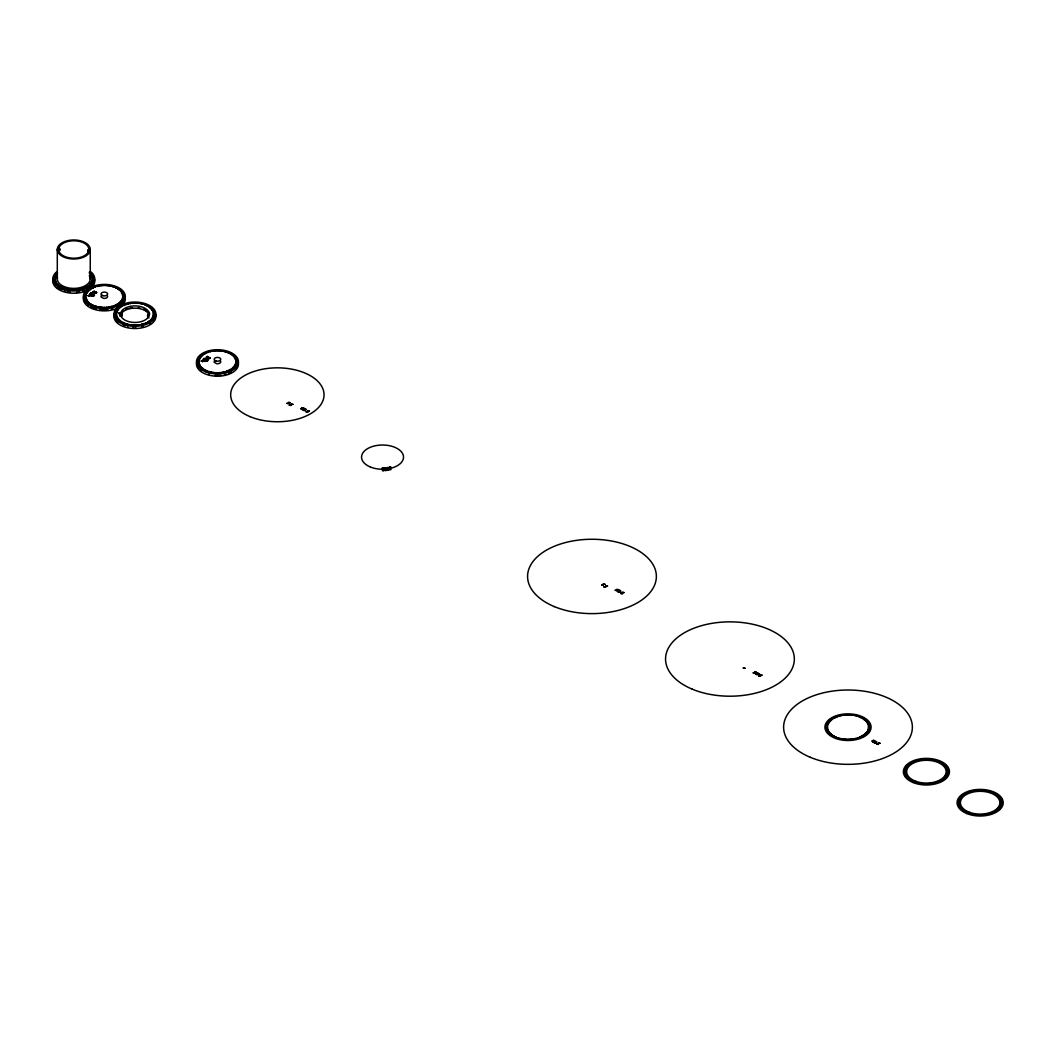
<?xml version="1.0" encoding="UTF-8"?>
<svg xmlns="http://www.w3.org/2000/svg" width="1056" height="1056" viewBox="0 0 1056 1056"><rect width="100%" height="100%" fill="white"/><g stroke="black" fill="none" stroke-linecap="round" stroke-linejoin="round"><path stroke-width="1.5" d="M94.406 292.156L92.915 291.865L94.156 292.67M207.504 357.113L206.29 357.271M89.549 296.393L89.654 295.178C85.734 295.522 91.938 297.04 88.202 295.588M120.133 314.054L120.239 312.84C116.318 313.183 122.536 314.701 118.787 313.249M202.673 361.706L202.778 360.492C198.858 360.835 205.062 362.353 201.326 360.901M92.228 294.782L91.991 293.489L92.941 294.571L90.116 294.07M64.218 290.875L64.904 291.482M58.846 248.16L58.674 251.222L59.888 249.863L58.846 248.16A15.114 8.725 0 0 1 75.187 240.808A15.114 8.725 0 0 1 88.889 249.77L88.876 250.906M58.674 251.222L59.888 249.863L58.674 250.325M209.84 357.958L207.94 358.512L209.761 357.694M92.968 292.156L93.984 291.826M93.166 291.733L95.027 291.548M206.382 357.39L207.966 357.179M154.216 319.506L153.542 319.994M86.077 296.195L84.295 296.155L85.47 296.116M96.347 292.525C92.638 293.528 99.053 292.776 94.776 292.882M92.387 295.574L90.935 294.756L92.519 294.083M95.238 292.657L96.703 292.472L95.304 292.736M206.382 357.166L207.53 357.245M205.92 359.238L205.643 359.832M92.664 295.192L90.948 294.479L92.519 294.188M200.812 370.075L201.234 370.762M105.824 309.936L104.188 310.081M206.118 359.832C203.927 360.611 205.603 359.806 204.402 359.674M90.314 294.149L91.133 293.212L90.209 294.347M205.366 359.08C201.26 361.482 205.801 356.096 203.531 359.449L206.092 359.37M94.169 295.297L93.245 295.825L94.169 295.073M125.004 325.736L123.486 325.908M90.367 294.373L90.816 293.159M103.382 309.949L101.851 310.108M209.378 357.971L208.375 358.552L209.854 358.09M94.406 292.09L94.235 292.895M225.918 374.405L224.387 374.537M94.525 295.165C94.525 294.03 93.614 297.106 93.245 295.601M205.867 361.086L207.293 360.386L206.369 360.914M92.044 294.928L91.463 294.571M91.133 295.997L91.925 295.997M91.925 295.838L91.133 295.838M204.257 361.31L205.049 361.31M205.049 361.152L204.257 361.152M90.856 292.895L90.116 294.294M206.884 361.218L207.293 360.611M209.761 357.918L208.705 357.575L208.006 358.591M756.281 674.15C752.466 672.065 760.175 676.394 756.307 674.309M95.146 293.436L96.268 292.42L95.41 292.565M209.392 357.958L208.296 358.472M206.699 357.76L207.504 356.638M206.818 357.126L208.177 357.02M87.82 304.643L88.11 305.448M91.001 306.715L91.278 307.52M92.176 293.608L92.532 294.36M96.439 308.854L94.895 308.893M205.26 359.357L205.352 360.096M218.869 375.368L217.325 375.395M79.781 292.09L78.368 292.01M84.322 290.888L82.922 291.007M115.619 318.463L115.566 319.189M207.346 357.43L207.359 358.208L207.346 356.413M205.088 360.307L204.059 360.07M94.974 291.812L93.601 291.469M216.401 375.382L214.988 375.408M108.068 309.989L106.537 309.896M143.26 326.872L141.847 326.885M206.659 361.31L207.847 360.373M207.847 360.598L207.029 360.188M305.158 409.068C300.907 407.365 309.566 410.85 305.25 409.187M96.347 292.75L95.581 292.261M70.264 292.261L68.719 291.931M100.822 309.91L99.568 309.936M231.647 372.253L230.789 372.385M59.888 248.741L58.674 249.203A15.114 8.725 0 0 0 72.362 258.179A15.114 8.725 0 0 0 88.704 250.853L88.876 249.784L87.674 250.246L88.704 252.846L88.704 250.84L87.674 250.246M120.582 314.12L122.219 313.487L122.219 315.731L120.582 316.364L120.582 314.12L120.635 314.965A14.348 8.29 0 0 0 133.584 322.423A14.348 8.29 0 0 0 148.711 316.483L149.028 315.652L147.616 314.86L147.616 317.104L149.028 317.896M147.616 314.86L149.213 313.394A14.348 8.29 0 0 0 136.264 305.923A14.348 8.29 0 0 0 121.136 311.863L120.82 312.695L122.219 313.487M221.034 375.395L219.952 375.408M90.407 293.911L91.938 293.462L90.367 294.149L91.846 293.476L92.044 294.571M203.531 359.225C207.874 358.354 200.653 360.004 204.27 358.525M58.436 287.76L57.354 287.734M88.202 295.865L89.654 295.178M118.787 313.526L120.239 312.84M201.326 361.178L202.778 360.492M61.604 289.846L60.72 289.885M209.26 374.365L208.177 374.312M205.352 359.858L204.587 359.885M136.013 327.914L134.93 327.848M382.892 469.946C380.912 470.633 384.516 471.649 383.909 470.158M67.676 291.997L67.003 292.01M133.505 327.901L132.818 327.914M229.561 373.283L228.875 373.283M150.414 323.664L149.728 323.664M89.324 272.158L90.512 272.606L89.232 273.108M57.499 273.742L56.39 273.24L57.512 272.752M59.585 288.948L58.74 288.776M117.81 321.961L116.978 321.552M93.509 308.431L92.69 307.877M128.37 327.347L127.565 326.924M76.468 292.525L77.669 291.958M86.156 303.019L85.47 302.689M385.862 469.828L386.113 470.699L384.661 470.25M111.421 309.316L112.847 308.827M618.328 590.924C615.384 592.033 618.684 590.924 619.634 589.987C620.308 593.234 622.578 589.934 618.354 590.687M207.53 357.403L206.725 356.77M94.34 291.958L94.802 291.852M87.674 251.368L88.704 251.948M120.82 314.939L122.219 315.731M207.504 356.413L208.098 357.126M92.743 295.588L93.562 296.274M206.884 361.442L205.88 360.888L206.659 361.086M872.784 740.612C876.982 739.028 868.666 742.394 872.85 740.81M220.321 360.888L220.651 361.337A3.3 1.901 0 0 1 216.612 363.673L214.276 362.327A3.3 1.901 0 0 1 215.134 360.492M107.184 295.574L107.514 296.023A3.3 1.901 0 0 1 103.488 298.36L101.152 297.013A3.3 1.901 0 0 1 102.01 295.178M209.471 358.063L208.072 357.931M209.642 357.614L209.682 358.354M209.497 357.548L209.405 358.552M209.18 357.482L209.233 358.644M208.362 357.746L208.428 358.789M205.63 359.119L205.643 360.056M205.022 358.776L205.154 359.449M96.505 292.301L96.558 293.04M96.056 292.169L96.096 293.33M94.34 291.733L94.314 292.908M94.222 291.1L94.261 291.892M93.694 291.588L93.707 292.472M92.862 294.624L92.651 294.083M92.572 295.099L92.743 295.812M92.36 293.779L92.519 294.743M90.262 249.784A16.487 9.517 0 0 1 65.102 257.585A16.487 9.517 0 0 1 65.974 241.111A16.487 9.517 0 0 1 90.262 249.784L90.262 279.167M57.301 249.203L57.301 278.586M90.354 271.445A20.988 12.118 0 0 1 88.321 287.615A20.988 12.118 0 0 1 60.245 288.13A20.988 12.118 0 0 1 56.417 272.065M89.285 275.642A16.487 9.517 0 0 1 75.346 288.354A16.487 9.517 0 0 1 57.499 277.385M94.512 279.206A20.988 12.118 0 0 1 91.146 287.918M85.589 291.139A20.988 12.118 0 0 1 61.987 291.139A20.988 12.118 0 0 1 53.288 278.48M125.07 296.855A20.988 12.118 0 0 1 121.704 305.567M118.232 307.837A20.988 12.118 0 0 1 93.667 309.197A20.988 12.118 0 0 1 83.846 296.116M155.654 314.516A20.988 12.118 0 0 1 134.284 328.535A20.988 12.118 0 0 1 114.431 313.777M121.11 312.972A15.048 8.686 0 0 1 123.037 311.098M125.69 309.553A15.048 8.686 0 0 1 127.261 308.946M128.938 308.444A15.048 8.686 0 0 1 132.554 307.837M138.191 307.943A15.048 8.686 0 0 1 140.012 308.246M143.365 309.236A15.048 8.686 0 0 1 147.365 311.533M149.068 313.474A15.048 8.686 0 0 1 149.596 314.516M121.136 314.107A14.348 8.29 0 0 1 136.264 308.167A14.348 8.29 0 0 1 149.213 315.638M119.948 316.114A15.048 8.686 0 0 1 119.882 315.031M149.068 312.352A15.048 8.686 0 0 1 149.596 313.394M238.194 362.168A20.988 12.118 0 0 1 216.823 376.187A20.988 12.118 0 0 1 196.97 361.429M825.977 728.68L827.746 728.825L825.977 728.68M904.372 773.19L906.14 773.335L904.372 773.19M958.109 804.223L959.878 804.355L958.109 804.223M88.044 285.582L89.813 285.714L88.044 285.582M88.308 289.674L90.077 289.806L88.308 289.674M118.602 303.217L120.371 303.362L118.602 303.217M118.892 307.336L120.661 307.468L118.892 307.336M149.186 320.879L150.955 321.024L149.186 320.879M201.432 354.988L203.201 355.12L201.485 354.856M231.726 368.531L233.495 368.676L231.726 368.531M855.122 738.5L856.891 738.646L855.122 738.5M933.557 783.024L935.326 783.169L933.557 783.024M987.294 814.057L989.063 814.189L987.294 814.057M864.164 719.73L865.933 719.875L864.164 719.73M942.612 764.227L944.381 764.372L942.612 764.227M996.349 795.247L998.118 795.406L996.349 795.247M55.308 274.415L57.064 274.56L55.308 274.415M85.866 292.05L87.622 292.208L85.866 292.05M90.486 283.18L92.255 283.338L90.486 283.18M116.45 309.712L118.219 309.857L116.45 309.712M121.044 300.828L122.813 300.973L121.044 300.828M151.628 318.49L153.397 318.635L151.628 318.49M198.99 357.364L200.759 357.522L198.99 357.364M234.168 366.142L235.937 366.287L234.168 366.142M830.425 719.453L832.194 719.598L830.491 719.321M908.82 763.95L910.589 764.095L908.82 763.95M962.557 794.97L964.326 795.128L962.557 794.97M838.543 738.355L840.299 738.514L838.543 738.355M916.938 782.879L918.707 783.037L916.938 782.879M970.675 813.912L972.444 814.07L970.675 813.912M53.962 277.068L55.73 277.226L53.962 277.068M84.52 294.716L86.288 294.875L84.52 294.716M91.819 280.513L93.588 280.672L91.819 280.513M115.117 312.365L116.873 312.536L115.117 312.365M122.377 298.162L124.146 298.32L122.377 298.162M152.975 315.823L154.73 315.982L152.975 315.823M197.657 360.03L199.412 360.188L197.657 360.03M235.514 363.475L237.27 363.634L235.514 363.475M287.021 403.339L288.79 403.511L287.021 403.339M288.539 402.521L290.294 402.679L288.605 402.389M289.291 405.2L291.06 405.359L289.291 405.2M291.126 404.197L292.895 404.356L291.126 404.197M300.617 408.646L302.386 408.804L300.617 408.646M302.003 407.854L303.772 408.012L302.003 407.854M302.108 409.517L303.877 409.675L302.108 409.517M303.521 410.322L305.29 410.48L303.521 410.322M306.148 411.84L307.916 411.998L306.148 411.84M307.613 410.744L309.382 410.903L307.613 410.744M601.643 584.984L603.398 585.143L601.643 584.984M603.148 584.153L604.916 584.324L603.148 584.153M603.913 586.846L605.669 587.004L603.913 586.846M605.748 585.842L607.517 586.001L605.748 585.842M615.239 590.291L617.008 590.449L615.239 590.291M616.625 589.499L618.38 589.657L616.625 589.499M618.143 591.967L619.898 592.126L618.143 591.967M620.77 593.485L622.525 593.644L620.77 593.485M622.235 592.39L624.004 592.548L622.235 592.39M753.218 672.883L754.974 673.042L753.218 672.883M754.591 672.091L756.36 672.25L754.591 672.091M756.175 672.896L757.931 673.055L756.175 672.896M757.654 673.662L759.422 673.82L757.654 673.662M758.736 676.078L760.505 676.236L758.736 676.078M760.214 674.982L761.97 675.14L760.214 674.982M872.744 741.893L874.5 742.051L872.744 741.893M874.144 742.711L875.912 742.87L874.144 742.711M874.21 741.048C878.447 742.672 876.744 741.563 874.21 741.048M876.77 744.216L878.539 744.388L876.836 744.097M878.249 743.12L880.004 743.292L878.249 743.12M868.151 729.023L869.92 729.181L868.217 728.891M946.598 773.533L948.367 773.692L946.598 773.533M1000.336 804.553L1002.104 804.712L1000.336 804.553M844.985 714.859L846.754 715.018L844.985 714.859M923.406 759.343L925.162 759.515L923.406 759.343M977.143 790.363L978.899 790.535L977.143 790.363M53.816 279.84L55.585 279.866L53.816 279.84M84.374 297.475L86.143 297.515L84.374 297.475M91.978 277.741L93.746 277.781L91.978 277.741M114.972 315.137L116.741 315.176L114.972 315.137M122.536 295.376L124.304 295.416L122.536 295.376M153.12 313.038L154.889 313.078L153.12 313.038M197.512 362.789L199.28 362.828L197.512 362.789M235.66 360.69L237.428 360.73L235.66 360.69M827.152 731.386L828.92 731.425L827.152 731.386M905.533 775.909L907.302 775.936L905.533 775.909M959.27 806.929L961.039 807.101L959.35 806.797M859.386 737.141L861.155 737.18L859.386 737.141M937.82 781.664L939.589 781.836L937.9 781.532M991.558 812.684L993.326 812.724L991.558 812.684M860.838 717.671L862.607 717.724L860.838 717.671M939.272 762.168L941.041 762.221L939.272 762.168M993.01 793.188L994.778 793.241L993.01 793.188M54.872 282.533L56.628 282.718L54.952 282.414M85.43 300.181L87.199 300.221L85.43 300.181M90.922 275.022L92.69 275.075L90.922 275.022M116.015 317.843L117.784 317.882L116.015 317.843M121.48 292.67L123.248 292.723L121.48 292.67M152.064 310.332L153.833 310.372L152.064 310.332M198.554 365.495L200.323 365.534L198.554 365.495M234.604 357.984L236.372 358.024L234.604 357.984M827.864 721.816L829.633 721.868L827.864 721.816M906.259 766.313L908.015 766.366L906.259 766.313M959.996 797.333L961.752 797.386L959.996 797.333M843.19 739.174L844.945 739.226L843.19 739.174M921.598 783.697L923.366 783.75L921.598 783.697M975.335 814.717L977.104 814.77L975.335 814.717M57.064 285.001L58.819 285.199L57.13 284.869M87.622 302.65L89.39 302.702L87.622 302.65M119.302 290.189L121.07 290.255L119.302 290.189M118.206 320.298L119.975 320.364L118.206 320.298M149.886 307.85L151.655 307.916L149.886 307.85M200.746 367.95L202.514 368.016L200.746 367.95M232.426 355.502L234.194 355.568L232.426 355.502M868.375 726.198L870.131 726.264L868.375 726.198M946.823 770.708L948.578 770.761L946.823 770.708M1000.56 801.728L1002.316 801.794L1000.56 801.728M840.246 715.427L842.015 715.493L840.246 715.427M918.654 759.924L920.423 759.99L918.654 759.924M972.391 790.944L974.16 791.01L972.391 790.944M60.245 287.074L62 287.14L60.245 287.074M90.803 304.722L92.558 304.788L90.803 304.722M116.12 288.116L117.889 288.182L116.12 288.116M121.387 322.37L123.156 322.45L121.387 322.37M146.705 305.765L148.474 305.844L146.705 305.765M203.927 370.036L205.696 370.102L203.927 370.036M229.244 353.417L231.013 353.496L229.244 353.417M829.356 733.867L831.125 733.946L829.356 733.867M907.751 778.391L909.52 778.457L907.751 778.391M961.488 809.411L963.257 809.49L961.488 809.411M863.016 735.253L864.785 735.332L863.016 735.253M941.464 779.777L943.232 779.856L941.464 779.777M995.201 810.797L996.97 810.876L995.201 810.797M64.218 288.631L65.987 288.71L64.218 288.631M94.776 306.266L96.545 306.346L94.776 306.266M112.147 286.546L113.916 286.625L112.147 286.546M125.36 323.928L127.129 324.007L125.36 323.928M142.745 304.207L144.5 304.286L142.745 304.207M207.9 371.58L209.669 371.659L207.9 371.58M225.271 351.859L227.04 351.938L225.271 351.859M856.799 716.113L858.554 716.192L856.799 716.113M935.22 760.597L936.989 760.676L935.22 760.597M988.957 791.63L990.726 791.71L988.957 791.63M826.307 724.456L828.062 724.535L826.307 724.456M904.688 768.953L906.431 769.177L904.768 768.834M958.426 799.986L960.168 800.197L958.505 799.854M68.746 289.555L70.501 289.648L68.746 289.555M99.29 307.204L101.059 307.296L99.29 307.204M107.633 285.608L109.402 285.701L107.633 285.608M129.888 324.865L131.644 324.958L129.888 324.865M138.217 303.27L139.986 303.349L138.217 303.27M212.428 372.517L214.183 372.61L212.428 372.517M220.757 350.922L222.526 351.001L220.757 350.922M848.034 739.358L849.803 739.438L848.034 739.358M926.455 783.882L928.211 783.974L926.455 783.882M980.192 814.902L981.948 814.994L980.192 814.902M867.478 723.426L869.246 723.518L867.478 723.426M945.925 767.923L947.694 768.029L945.925 767.923M999.662 798.956L1001.431 799.049L999.662 798.956M835.864 716.615L837.619 716.72L835.864 716.615M914.258 761.112L916.027 761.204L914.258 761.112M967.996 792.132L969.764 792.238L967.996 792.132M73.524 289.819L75.266 290.044L73.603 289.687M102.854 285.344L104.61 285.437L102.854 285.344M104.082 307.454L105.824 307.692L104.161 307.336M133.439 303.006L135.181 303.23L133.518 302.874M134.666 325.116L136.435 325.222L134.666 325.116M215.978 350.658L217.734 350.75L215.978 350.658M217.206 372.768L218.975 372.874L217.206 372.768M382.285 468.072L384.041 468.178L382.285 468.072M832.498 736.006L834.253 736.098L832.498 736.006M910.892 780.516L912.635 780.754L910.972 780.397M964.63 811.549L966.385 811.655L964.63 811.549M865.828 732.943L867.583 733.062L865.828 732.943M944.275 777.467L946.031 777.572L944.275 777.467M998.012 808.487L999.768 808.606L998.012 808.487M78.276 289.37L80.032 289.489L78.276 289.37M98.116 285.767L99.871 285.886L98.116 285.767M108.821 307.019L110.59 307.124L108.821 307.019M128.7 303.428L130.456 303.547L128.7 303.428M139.418 324.68L141.174 324.786L139.418 324.68M211.24 351.08L212.995 351.199L211.24 351.08M221.958 372.332L223.714 372.438L221.958 372.332M387.024 467.636L388.793 467.742L387.024 467.636M387.024 469.88L388.793 469.986L387.024 469.88M852.245 715.11L854.014 715.229L852.245 715.11M930.679 759.607L932.435 759.713L930.679 759.607M984.416 790.627L986.172 790.746L984.416 790.627M825.818 727.228L827.587 727.346L825.818 727.228M904.213 771.738L905.969 771.857L904.213 771.738M957.95 802.758L959.706 802.877L957.95 802.758M82.685 288.262L84.44 288.38L82.685 288.262M93.707 286.862L95.462 286.994L93.707 286.862M113.243 305.91L114.998 306.029L113.243 305.91M124.291 304.524L126.047 304.656L124.291 304.524M143.827 323.572L145.583 323.69L143.827 323.572M206.831 352.176L208.586 352.308L206.923 352.057M226.367 371.224L228.122 371.342L226.367 371.224M852.839 738.896L854.594 739.015L852.839 738.896M931.26 783.42L933.029 783.552L931.26 783.42M984.997 814.453L986.766 814.572L984.997 814.453M865.537 720.839L867.293 720.971L865.537 720.839M943.972 765.336L945.727 765.468L943.972 765.336M997.709 796.369L999.464 796.501L997.801 796.237M86.473 286.559L88.229 286.691L86.473 286.559M89.918 288.565L91.674 288.697L89.918 288.565M117.031 304.194L118.787 304.326L117.031 304.194M120.503 306.227L122.258 306.359L120.503 306.227M147.616 321.856L149.371 321.988L147.616 321.856M203.042 353.879L204.798 354.011L203.042 353.879M230.155 369.508L231.911 369.64L230.248 369.389M832.062 718.344L833.818 718.476L832.062 718.344M910.457 762.841L912.212 762.973L910.549 762.709M964.194 793.861L965.95 793.993L964.286 793.742M836.392 737.669L838.147 737.801L836.392 737.669M914.8 782.192L916.542 782.324L914.8 782.192M968.537 813.212L970.279 813.344L968.537 813.212M86.975 290.756L88.73 290.888L86.975 290.756M89.417 284.354L91.172 284.5L89.509 284.236M117.559 308.405L119.315 308.55L117.559 308.405M119.975 302.003L121.73 302.148L119.975 302.003M150.559 319.664L152.315 319.81L150.652 319.532M200.099 356.07L201.854 356.202L200.099 356.07M233.099 367.316L234.854 367.462L233.099 367.316M867.662 730.33L869.418 730.475L867.755 730.211M946.11 774.84L947.866 774.985L946.11 774.84M999.847 805.873L1001.603 806.018L999.847 805.873M847.44 714.74L849.196 714.886L847.44 714.74M925.861 759.224L927.604 759.37L925.861 759.224M979.598 790.244L981.341 790.403L979.691 790.126M826.452 729.986L828.208 730.145L826.452 729.986M904.847 774.497L906.589 774.655L904.847 774.497M958.584 805.53L960.326 805.675L958.584 805.53M54.516 275.656L56.272 275.801L54.516 275.656M85.074 293.291L86.83 293.449L85.074 293.291M91.331 281.807L93.073 281.965L91.331 281.807M115.658 310.952L117.414 311.111L115.658 310.952M121.889 299.455L123.631 299.6L121.889 299.455M152.473 317.117L154.216 317.262L152.473 317.117M198.198 358.604L199.954 358.763L198.198 358.604M235.013 364.769L236.755 364.914L235.013 364.769M857.353 737.827L859.096 737.986L857.353 737.827M935.774 782.351L937.53 782.509L935.774 782.351M989.512 813.371L991.267 813.529L989.512 813.371M862.633 718.582L864.376 718.74L862.633 718.582M941.068 763.079L942.81 763.237L941.068 763.079M994.805 794.099L996.547 794.27L994.805 794.099M53.777 278.388L55.519 278.546L53.777 278.388M92.083 279.061L93.826 279.233L92.083 279.061M114.919 313.685L116.662 313.856L114.919 313.685M122.641 296.71L124.384 296.868L122.641 296.71M153.226 314.371L154.968 314.53L153.318 314.239M197.459 361.337L199.201 361.508L197.459 361.337M235.765 362.023L237.508 362.182L235.765 362.023M829.052 720.522L830.795 720.694L829.052 720.522M907.447 765.019L909.19 765.191L907.54 764.9M961.184 796.052L962.927 796.211L961.184 796.052M840.853 738.778L842.596 738.949L840.853 738.778M919.261 783.301L921.004 783.473L919.261 783.301M972.998 814.321L974.741 814.493L972.998 814.321M54.226 281.134L55.968 281.318L54.226 281.134M84.784 298.782L86.526 298.954L84.784 298.782M91.621 276.302L93.364 276.474L91.621 276.302M115.368 316.444L117.124 316.615L115.368 316.444M122.179 293.938L123.922 294.109L122.179 293.938M152.764 311.599L154.519 311.771L152.869 311.48M197.908 364.096L199.65 364.267L197.908 364.096M235.303 359.251L237.059 359.423L235.303 359.251M868.428 727.544L870.17 727.729L868.428 727.544M946.876 772.055L948.618 772.226L946.876 772.055M1000.613 803.075L1002.355 803.26L1000.613 803.075M842.609 715.004L844.351 715.176L842.714 714.872M921.03 759.488L922.772 759.673L921.03 759.488M974.767 790.508L976.51 790.693L974.767 790.508M55.862 283.747L57.605 283.932L55.862 283.747M89.998 273.689L91.74 273.874L89.998 273.689M86.42 301.382L88.163 301.567L86.42 301.382M120.556 291.324L122.298 291.509L120.556 291.324M117.005 319.044L118.747 319.229L117.005 319.044M151.14 308.986L152.882 309.17L151.14 308.986M199.544 366.696L201.287 366.881L199.544 366.696M233.68 356.638L235.422 356.822L233.68 356.638M828.155 732.6L829.897 732.785L828.155 732.6M906.55 777.11L908.292 777.308L906.55 777.11M960.287 808.144L962.029 808.328L960.287 808.144M743.292 668.052L745.034 668.237L743.292 668.052M861.326 736.19L863.069 736.388L861.326 736.19M939.761 780.714L941.503 780.912L939.761 780.714M993.498 811.734L995.24 811.932L993.498 811.734M858.924 716.76L860.653 716.958L858.924 716.76M937.358 761.257L939.088 761.442L937.358 761.257M991.096 792.277L992.825 792.475L991.096 792.277M58.568 286.031L60.298 286.229L58.568 286.031M89.126 303.679L90.856 303.864L89.126 303.679M117.85 289.027L119.592 289.225L117.85 289.027M119.711 321.328L121.453 321.526L119.816 321.209M148.447 306.689L150.176 306.887L148.447 306.689M202.25 368.98L203.993 369.178L202.356 368.861M230.987 354.341L232.716 354.539L230.987 354.341M826.98 723.043L828.722 723.241L826.98 723.043M905.375 767.54L907.104 767.738L905.375 767.54M959.112 798.574L960.841 798.772L959.112 798.574M845.632 739.279L847.361 739.477L845.632 739.279M924.04 783.803L925.782 784.001L924.04 783.803M977.777 814.823L979.519 815.034L977.777 814.823M62.172 287.852L63.914 288.064L62.172 287.852M92.73 305.501L94.459 305.712L92.73 305.501M114.259 287.192L115.988 287.404L114.259 287.192M123.314 323.162L125.057 323.36L123.314 323.162M144.844 304.854L146.573 305.052L144.844 304.854M205.854 370.814L207.596 371.026L205.96 370.696M227.383 352.506L229.112 352.717L227.383 352.506M868.098 724.733L869.827 724.944L868.098 724.733M946.546 769.243L948.275 769.454L946.546 769.243M1000.283 800.263L1002.012 800.474L1000.283 800.263M838.028 715.889L839.758 716.1L838.028 715.889M916.436 760.373L918.166 760.597L916.436 760.373M970.174 791.406L971.903 791.617L970.279 791.287M66.462 289.106L68.191 289.331L66.462 289.106M97.02 306.755L98.749 306.966L97.02 306.755M109.969 285.925L111.698 286.15L109.969 285.925M127.604 324.416L129.334 324.628L127.604 324.416M140.567 303.587L142.296 303.811L140.567 303.587M210.144 372.068L211.873 372.28L210.144 372.068M223.106 351.239L224.836 351.463L223.106 351.239M830.861 734.923L832.577 735.148L830.861 734.923M909.242 779.447L910.972 779.658L909.242 779.447M962.98 810.467L964.709 810.691L962.98 810.467M864.574 734.078L866.303 734.303L864.574 734.078M943.008 778.602L944.737 778.826L943.008 778.602M996.745 809.622L998.474 809.846L996.745 809.622M71.148 289.714L72.877 289.938L71.148 289.714M105.283 285.318L107.012 285.542L105.283 285.318M101.706 307.349L103.435 307.573L101.706 307.349M135.881 302.98L137.597 303.204L135.881 302.98M132.29 325.01L134.02 325.235L132.29 325.01M218.42 350.632L220.136 350.856L218.42 350.632M214.83 372.662L216.559 372.887L214.83 372.662M854.608 715.466L856.324 715.704L854.608 715.466M933.029 759.964L934.758 760.188L933.029 759.964M986.766 790.984L988.495 791.221L986.766 790.984M825.964 725.762L827.68 726L825.964 725.762M904.345 770.273L906.074 770.51L904.345 770.273M958.082 801.293L959.812 801.53L958.188 801.174M75.953 289.621L77.682 289.859L75.953 289.621M100.492 285.41L102.208 285.648L100.492 285.41M106.511 307.256L108.24 307.494L106.511 307.256M131.076 303.059L132.805 303.296L131.076 303.059M137.095 324.918L138.824 325.156L137.095 324.918M213.616 350.724L215.345 350.962L213.616 350.724M219.635 372.57L221.364 372.808L219.635 372.57M384.714 467.874L386.443 468.112L384.714 467.874M850.489 739.134L852.218 739.385L850.489 739.134M928.91 783.671L930.64 783.908L929.029 783.552M982.648 814.691L984.377 814.928L982.648 814.691M866.672 722.04L868.388 722.278L866.672 722.04M945.107 766.537L946.836 766.788L945.107 766.537M998.844 797.57L1000.573 797.808L998.844 797.57M80.573 288.829L82.289 289.08L80.573 288.829M95.885 286.176L97.601 286.427L95.885 286.176M111.131 306.478L112.847 306.728L111.236 306.359M126.469 303.838L128.185 304.088L126.469 303.838M141.715 324.139L143.431 324.39L141.715 324.139M209.009 351.49L210.725 351.74L209.128 351.371M224.255 371.791L225.971 372.042L224.255 371.791M389.334 467.095L391.05 467.346L389.334 467.095M389.334 469.339L391.05 469.59L389.44 469.22M833.91 717.354L835.626 717.605L833.91 717.354M912.318 761.851L914.034 762.089L912.318 761.851M966.055 792.871L967.771 793.122L966.055 792.871M834.398 736.837L836.114 737.088L834.398 736.837M912.793 781.348L914.509 781.612L912.793 781.348M966.53 812.381L968.246 812.632L966.53 812.381M866.91 731.61L868.626 731.861L866.91 731.61M945.358 776.12L947.074 776.384L945.358 776.12M999.095 807.154L1000.811 807.404L999.095 807.154M84.704 287.417L86.42 287.681L84.704 287.417M91.753 287.588L93.469 287.839L91.753 287.588M115.262 305.052L116.978 305.316L115.262 305.052M122.338 305.237L124.054 305.501L122.338 305.237M145.847 322.714L147.563 322.978L145.847 322.714M204.877 352.902L206.593 353.153L204.877 352.902M228.386 370.366L230.102 370.63L228.386 370.366M849.895 714.78L851.611 715.044L849.895 714.78M928.316 759.264L930.032 759.528L928.316 759.264M982.054 790.297L983.77 790.561L982.054 790.297M91.238 295.614L91.925 296.116L91.238 295.614M204.362 360.928L205.049 361.429L204.362 360.928M92.189 306.398A20.988 12.118 0 0 0 125.228 297.647A20.988 12.118 0 0 0 95.581 285.503A20.988 12.118 0 0 0 92.189 306.398M102.683 295.64A3.3 1.901 0 0 0 107.633 294.004A3.3 1.901 0 0 0 102.683 292.354A3.3 1.901 0 0 0 102.683 295.64M122.773 324.06A20.988 12.118 0 0 0 155.826 315.308A20.988 12.118 0 0 0 126.179 303.164A20.988 12.118 0 0 0 122.773 324.06M205.313 371.712A20.988 12.118 0 0 0 238.366 362.96A20.988 12.118 0 0 0 208.718 350.816A20.988 12.118 0 0 0 205.313 371.712M215.82 360.954A3.3 1.901 0 0 0 220.757 359.317A3.3 1.901 0 0 0 215.82 357.667A3.3 1.901 0 0 0 215.82 360.954M250.1 416.671A46.688 26.954 0 0 0 323.822 397.478A46.688 26.954 0 0 0 258.166 370.22A46.688 26.954 0 0 0 250.1 416.671M554.387 606.619A64.39 37.171 0 0 0 656.053 580.14A64.39 37.171 0 0 0 565.514 542.546A64.39 37.171 0 0 0 554.387 606.619M692.366 689.212A64.39 37.171 0 0 0 794.02 662.732A64.39 37.171 0 0 0 703.494 625.139A64.39 37.171 0 0 0 692.366 689.212M810.401 757.35A64.39 37.171 0 0 0 912.054 730.884A64.39 37.171 0 0 0 821.528 693.29A64.39 37.171 0 0 0 810.401 757.35M835.6 738.421A23.087 13.332 0 0 0 871.068 727.742A23.087 13.332 0 0 0 837.316 715.361A23.087 13.332 0 0 0 835.6 738.421M912.952 782.483A23.047 13.306 0 0 0 949.344 773.005A23.047 13.306 0 0 0 916.938 759.554A23.047 13.306 0 0 0 912.952 782.483M915.803 781.308A19.76 11.405 0 0 0 946.15 772.174A19.76 11.405 0 0 0 917.268 761.574A19.76 11.405 0 0 0 915.803 781.308M969.54 812.328A19.76 11.405 0 0 0 999.887 803.194A19.76 11.405 0 0 0 971.005 792.594A19.76 11.405 0 0 0 969.54 812.328M966.689 813.516A23.047 13.306 0 0 0 1003.081 804.038A23.047 13.306 0 0 0 970.675 790.574A23.047 13.306 0 0 0 966.689 813.516M370.392 467.016A20.988 12.118 0 0 0 403.432 458.264A20.988 12.118 0 0 0 373.784 446.12A20.988 12.118 0 0 0 370.392 467.016"/></g></svg>
